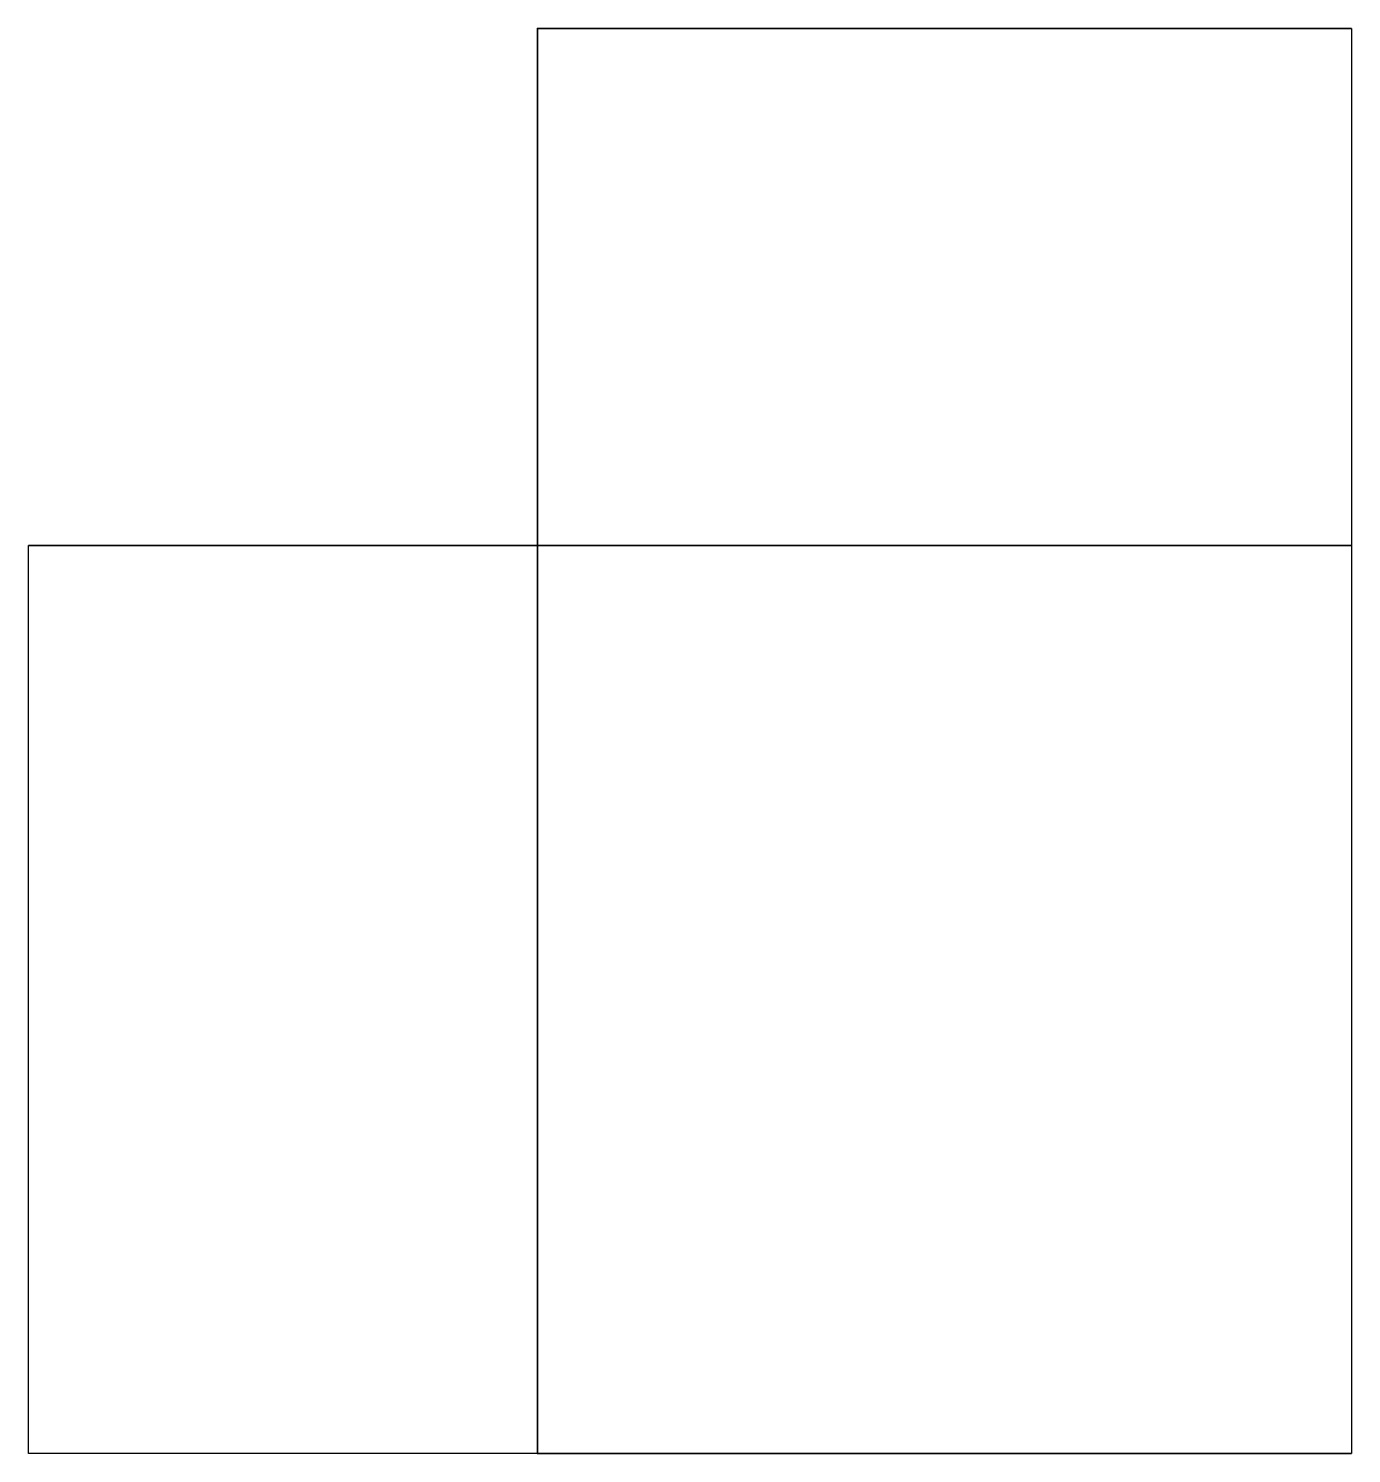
# Model space of a CAD drawing. Header units: centimetres. Extents: x -2.5 to 4, y 0 to 7.
import ezdxf

# ---------------------------------------------------------------- set-up
doc = ezdxf.new("R2010")
doc.units = ezdxf.units.CM
doc.header["$MEASUREMENT"] = 0
for name, color, linetype in [('desk plug holder v1_Sketch1', 7, 'Continuous'), ('desk plug holder v1_Sketch2', 7, 'Continuous'), ('desk plug holder v1_Sketch4', 7, 'Continuous'), ('desk plug holder v1_Sketch5', 7, 'Continuous'), ('desk plug holder v1_Sketch6', 7, 'Continuous'), ('desk plug holder v1_Sketch7', 7, 'Continuous')]:
    doc.layers.add(name, color=color, linetype=linetype)

msp = doc.modelspace()

# ---------------------------------------------------------------- linework, layer by layer
at = {"layer": 'desk plug holder v1_Sketch1'}
for p, q in [((0, 0), (4, 0)), ((0, 0, 4), (0, 0)), ((4, 0, 4), (0, 0, 4)), ((4, 0), (4, 0, 4))]:
    msp.add_line(p, q, dxfattribs=at)
msp.add_point((0, 0), dxfattribs=at)
at = {"layer": 'desk plug holder v1_Sketch2'}
for p, q in [((4, 7), (0, 7)), ((0, 7), (0, 7, 4)), ((0, 7, 4), (4, 7, 4)), ((0.85, 7, 3.15), (0.85, 7, 0.85)), ((0.85, 7, 0.85), (3.15, 7, 0.85)), ((3.15, 7, 3.15), (0.85, 7, 3.15)), ((3.15, 7, 0.85), (3.15, 7, 3.15)), ((4, 7, 4), (4, 7))]:
    msp.add_line(p, q, dxfattribs=at)
msp.add_point((0, 7), dxfattribs=at)
at = {"layer": 'desk plug holder v1_Sketch4'}
for p, q in [((0, 0), (0, 7)), ((0, 7), (4, 7)), ((4, 7), (4, 0)), ((-2.5, 4.46), (0, 4.46)), ((-2.5, 0), (-2.5, 4.46)), ((0, 4.46), (0, 0)), ((0, 0), (-2.5, 0)), ((4, 0), (0, 0))]:
    msp.add_line(p, q, dxfattribs=at)
msp.add_point((0, 0), dxfattribs=at)
at = {"layer": 'desk plug holder v1_Sketch5'}
for p, q in [((0, 4.46), (-2.5, 4.46)), ((-2.5, 4.46), (-2.5, 4.46, 1)), ((0, 4.46), (-2.5, 4.46)), ((-2.5, 4.46, 1), (0, 4.46, 1)), ((-2.5, 4.46, 4), (0, 4.46, 4)), ((-2.5, 4.46), (-2.5, 4.46, 4)), ((0, 4.46, 4), (0, 4.46)), ((0, 4.46, 1), (0, 4.46))]:
    msp.add_line(p, q, dxfattribs=at)
msp.add_point((0, 4.46), dxfattribs=at)
at = {"layer": 'desk plug holder v1_Sketch6'}
for p, q in [((0, 4.46, 4), (0, 7, 4)), ((0, 7), (0, 4.46)), ((0, 7, 4), (0, 7)), ((0, 0), (0, 4.46)), ((0, 4.46), (0, 4.46, 4)), ((0, 4.46, -2.5), (0, 0, -2.5)), ((0, 4.46), (0, 4.46, -2.5)), ((0, 0, -2.5), (0, 0))]:
    msp.add_line(p, q, dxfattribs=at)
msp.add_point((0, 0), dxfattribs=at)
at = {"layer": 'desk plug holder v1_Sketch7'}
for p, q in [((1, 4.46, -2.5), (0, 4.46, -2.5)), ((0, 4.46), (1, 4.46)), ((0, 4.46, -2.5), (0, 4.46)), ((1, 4.46), (1, 4.46, -2.5)), ((1, 4.46), (1, 4.46, -2.5)), ((1, 4.46, -2.5), (4, 4.46, -2.5)), ((4, 4.46), (1, 4.46)), ((4, 4.46, -2.5), (4, 4.46))]:
    msp.add_line(p, q, dxfattribs=at)
msp.add_point((0, 4.46), dxfattribs=at)

doc.saveas('drawing.dxf')
